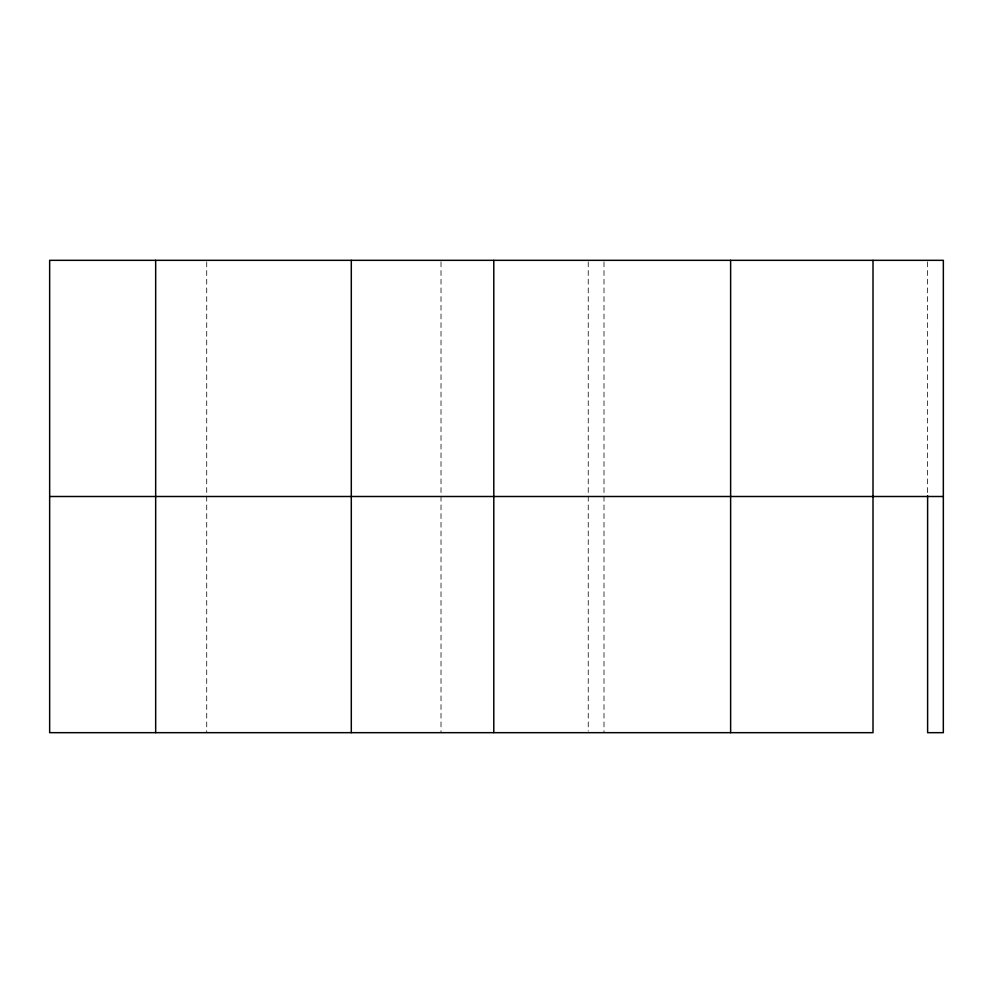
<?xml version="1.0" encoding="UTF-8"?>
<svg xmlns="http://www.w3.org/2000/svg" width="993" height="993" viewBox="0 0 993 993"><rect width="100%" height="100%" fill="white"/><g stroke="black" fill="none" stroke-linecap="round" stroke-linejoin="round"><path stroke-width="0.74" stroke-dasharray="4.96 3.72" d="M927.611 261.879L927.611 495.73M603.992 261.879L603.992 732.673M588.241 261.867L588.241 731.121M441.016 261.879L441.016 732.673M206.718 261.879L206.718 732.673"/><path stroke-width="1.49" d="M49.65 496.5L943.35 496.5M927.611 495.73L927.611 732.673L943.325 732.673L943.35 260.327L49.65 260.327L49.65 732.673L873.008 732.673L873.008 260.327M730.625 260.327L730.625 732.673M493.794 260.327L493.794 732.673M351.299 260.327L351.299 732.673M155.665 260.327L155.665 732.673"/></g></svg>
